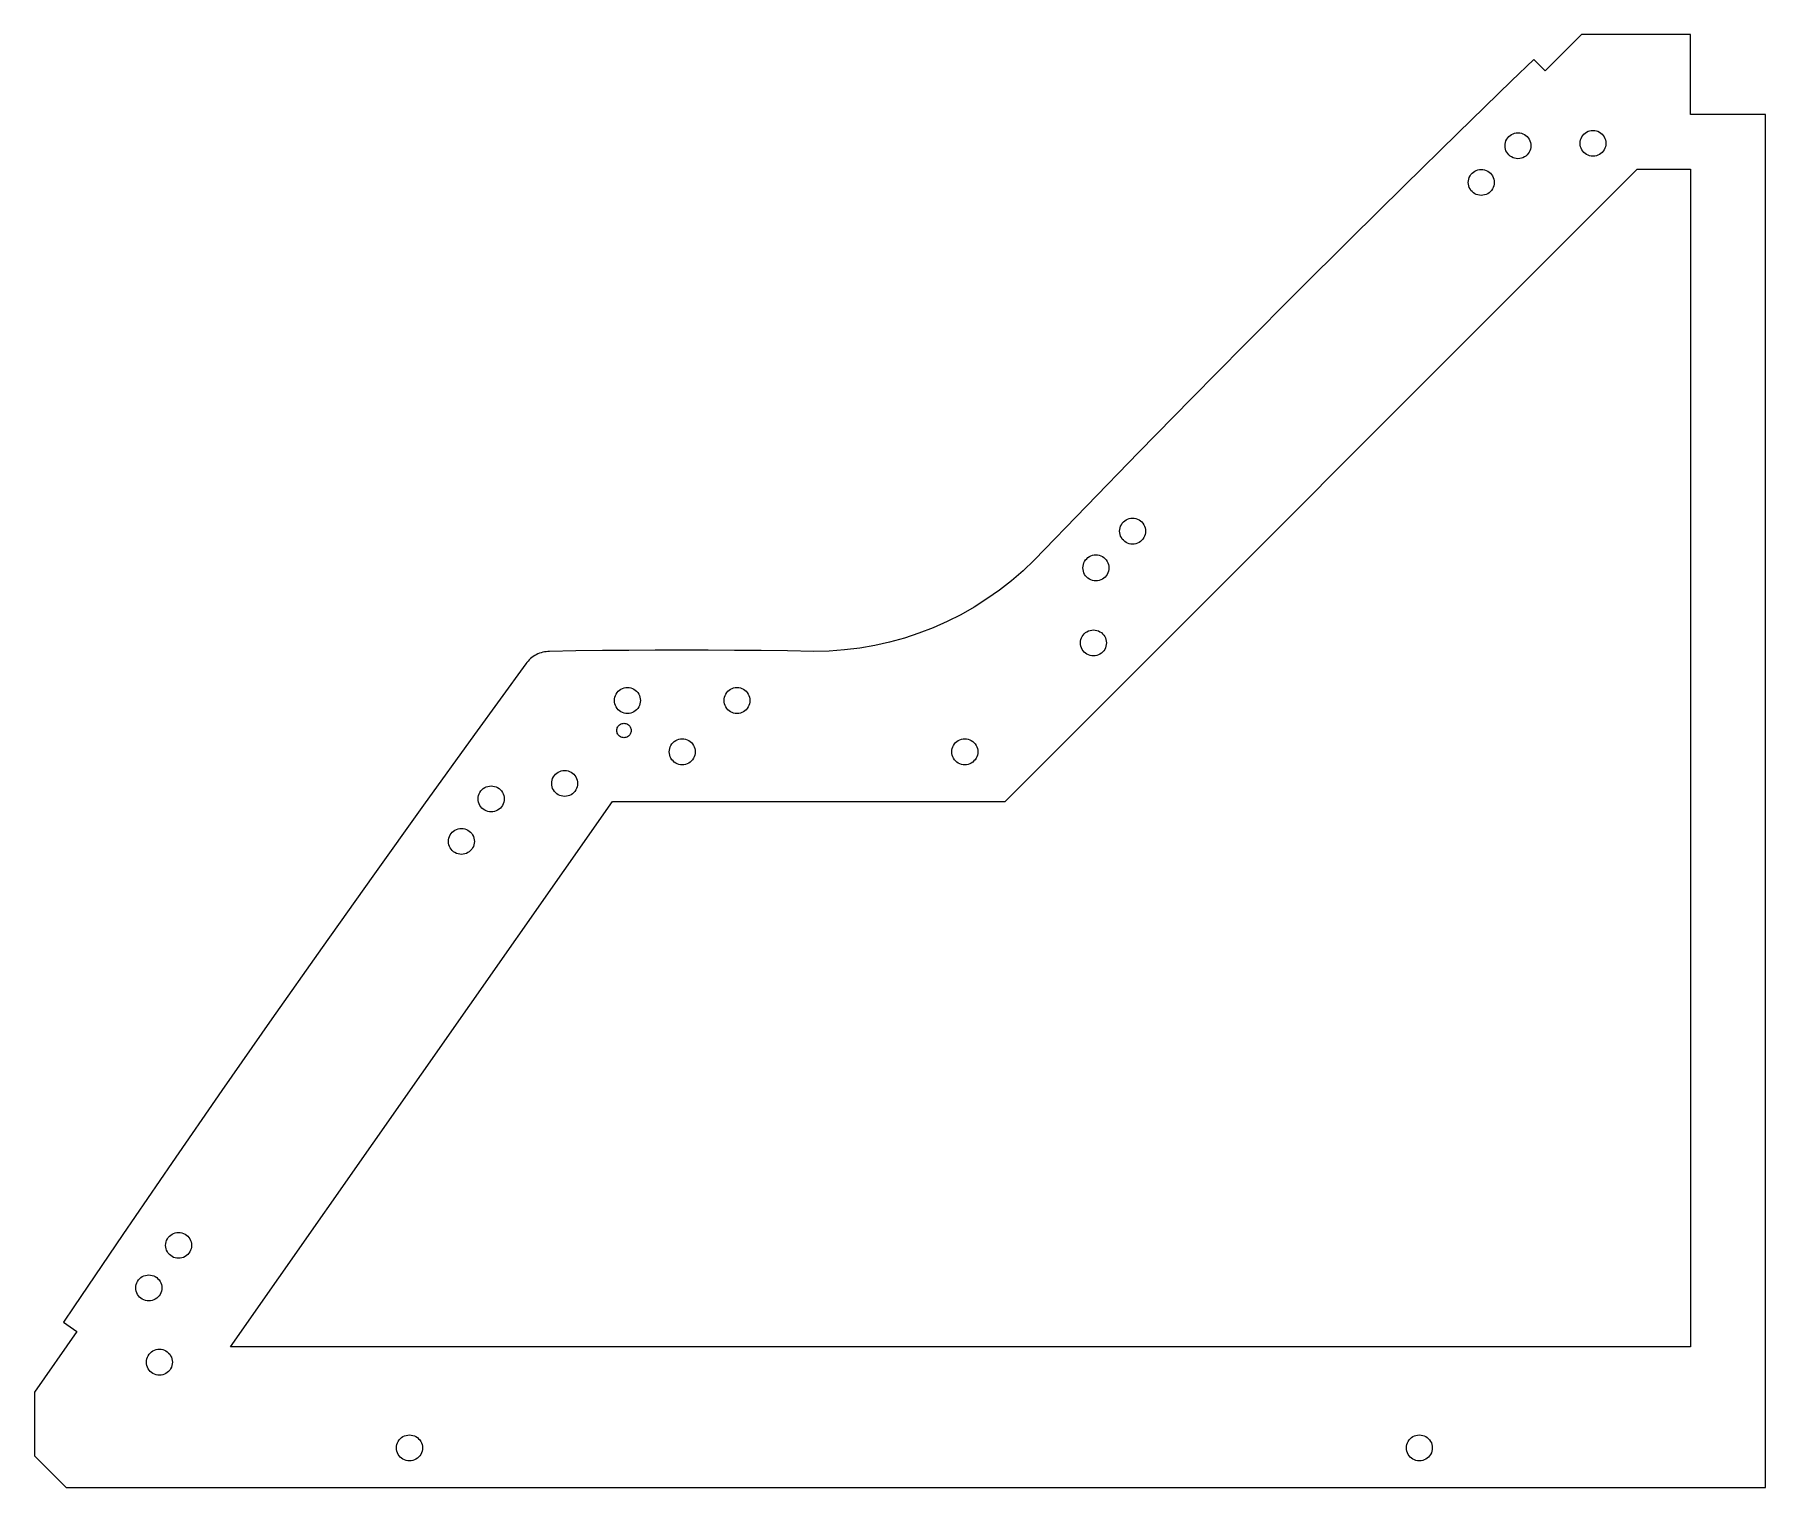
# Model space of a CAD drawing. Header units: metres. Extents: x 3 to 303, y 2 to 254.
import ezdxf

# ---------------------------------------------------------------- set-up
doc = ezdxf.new("R2010")
doc.units = ezdxf.units.M

msp = doc.modelspace()

# ---------------------------------------------------------------- linework, layer by layer
for p, q in [((270.854, 253.534), (264.559, 247.24)), ((289.756, 253.534), (270.854, 253.534)), ((289.756, 239.684), (289.756, 253.534)), ((262.587, 249.212), (258.762, 245.522)), ((264.559, 247.24), (262.587, 249.212)), ((258.762, 245.522), (249.415, 236.434)), ((302.756, 239.684), (289.756, 239.684)), ((302.756, 1.64999), (302.756, 239.684)), ((249.415, 236.434), (240.106, 227.308)), ((257.607, 234.264), (257.626, 234.558)), ((257.626, 233.97), (257.607, 234.264)), ((257.626, 234.558), (257.683, 234.847)), ((257.683, 234.847), (257.778, 235.125)), ((257.778, 235.125), (257.908, 235.389)), ((257.908, 235.389), (258.072, 235.634)), ((258.072, 235.634), (258.266, 235.855)), ((258.266, 235.855), (258.487, 236.049)), ((258.487, 236.049), (258.732, 236.213)), ((258.732, 236.213), (258.996, 236.343)), ((258.996, 236.343), (259.274, 236.438)), ((259.274, 236.438), (259.563, 236.495)), ((259.563, 236.495), (259.857, 236.514)), ((259.857, 236.514), (260.15, 236.495)), ((260.15, 236.495), (260.439, 236.438)), ((260.439, 236.438), (260.718, 236.343)), ((260.718, 236.343), (260.982, 236.213)), ((260.982, 236.213), (261.226, 236.049)), ((261.226, 236.049), (261.448, 235.855)), ((261.448, 235.855), (261.642, 235.634)), ((261.642, 235.634), (261.805, 235.389)), ((261.805, 235.389), (261.935, 235.125)), ((261.935, 235.125), (262.03, 234.847)), ((262.03, 234.847), (262.087, 234.558)), ((262.087, 234.558), (262.107, 234.264)), ((262.107, 234.264), (262.087, 233.97)), ((270.617, 234.688), (270.637, 234.982)), ((270.637, 234.395), (270.617, 234.688)), ((270.637, 234.982), (270.694, 235.271)), ((270.694, 234.106), (270.637, 234.395)), ((270.694, 235.271), (270.789, 235.549)), ((270.789, 233.827), (270.694, 234.106)), ((270.789, 235.549), (270.919, 235.813)), ((270.919, 235.813), (271.082, 236.058)), ((271.082, 236.058), (271.276, 236.279)), ((271.276, 236.279), (271.498, 236.473)), ((271.498, 236.473), (271.742, 236.637)), ((271.742, 236.637), (272.006, 236.767)), ((272.006, 236.767), (272.285, 236.862)), ((272.285, 236.862), (272.574, 236.919)), ((272.574, 236.919), (272.867, 236.938)), ((272.867, 236.938), (273.161, 236.919)), ((273.161, 236.919), (273.45, 236.862)), ((273.45, 236.862), (273.728, 236.767)), ((273.728, 236.767), (273.992, 236.637)), ((273.992, 236.637), (274.237, 236.473)), ((274.237, 236.473), (274.458, 236.279)), ((274.458, 236.279), (274.652, 236.058)), ((274.652, 236.058), (274.816, 235.813)), ((274.816, 235.813), (274.946, 235.549)), ((274.946, 235.549), (275.041, 235.271)), ((275.041, 234.106), (274.946, 233.827)), ((275.041, 235.271), (275.098, 234.982)), ((275.098, 234.395), (275.041, 234.106)), ((275.098, 234.982), (275.117, 234.688)), ((275.117, 234.688), (275.098, 234.395)), ((257.683, 233.682), (257.626, 233.97)), ((257.778, 233.403), (257.683, 233.682)), ((257.908, 233.139), (257.778, 233.403)), ((258.072, 232.894), (257.908, 233.139)), ((258.266, 232.673), (258.072, 232.894)), ((258.487, 232.479), (258.266, 232.673)), ((258.732, 232.316), (258.487, 232.479)), ((258.996, 232.185), (258.732, 232.316)), ((259.274, 232.091), (258.996, 232.185)), ((259.563, 232.033), (259.274, 232.091)), ((259.857, 232.014), (259.563, 232.033)), ((260.15, 232.033), (259.857, 232.014)), ((260.439, 232.091), (260.15, 232.033)), ((260.718, 232.185), (260.439, 232.091)), ((260.982, 232.316), (260.718, 232.185)), ((261.226, 232.479), (260.982, 232.316)), ((261.448, 232.673), (261.226, 232.479)), ((261.642, 232.894), (261.448, 232.673)), ((261.805, 233.139), (261.642, 232.894)), ((261.935, 233.403), (261.805, 233.139)), ((262.03, 233.682), (261.935, 233.403)), ((262.087, 233.97), (262.03, 233.682)), ((270.919, 233.563), (270.789, 233.827)), ((271.082, 233.319), (270.919, 233.563)), ((271.276, 233.097), (271.082, 233.319)), ((271.498, 232.903), (271.276, 233.097)), ((271.742, 232.74), (271.498, 232.903)), ((272.006, 232.61), (271.742, 232.74)), ((272.285, 232.515), (272.006, 232.61)), ((272.574, 232.458), (272.285, 232.515)), ((272.867, 232.438), (272.574, 232.458)), ((273.161, 232.458), (272.867, 232.438)), ((273.45, 232.515), (273.161, 232.458)), ((273.728, 232.61), (273.45, 232.515)), ((273.992, 232.74), (273.728, 232.61)), ((274.237, 232.903), (273.992, 232.74)), ((274.458, 233.097), (274.237, 232.903)), ((274.652, 233.319), (274.458, 233.097)), ((274.816, 233.563), (274.652, 233.319)), ((274.946, 233.827), (274.816, 233.563)), ((170.924, 120.583), (280.526, 230.184)), ((251.243, 227.9), (251.262, 228.194)), ((251.262, 228.194), (251.319, 228.483)), ((251.319, 228.483), (251.414, 228.761)), ((251.414, 228.761), (251.544, 229.025)), ((251.544, 229.025), (251.708, 229.27)), ((251.708, 229.27), (251.902, 229.491)), ((251.902, 229.491), (252.123, 229.685)), ((252.123, 229.685), (252.368, 229.849)), ((252.368, 229.849), (252.632, 229.979)), ((252.632, 229.979), (252.91, 230.074)), ((252.91, 230.074), (253.199, 230.131)), ((253.199, 230.131), (253.493, 230.15)), ((253.493, 230.15), (253.786, 230.131)), ((253.786, 230.131), (254.075, 230.074)), ((254.075, 230.074), (254.354, 229.979)), ((254.354, 229.979), (254.618, 229.849)), ((254.618, 229.849), (254.862, 229.685)), ((254.862, 229.685), (255.084, 229.491)), ((255.084, 229.491), (255.278, 229.27)), ((255.278, 229.27), (255.441, 229.025)), ((255.441, 229.025), (255.571, 228.761)), ((255.571, 228.761), (255.666, 228.483)), ((255.666, 228.483), (255.723, 228.194)), ((255.723, 228.194), (255.743, 227.9)), ((280.526, 230.184), (289.756, 230.184)), ((289.756, 230.184), (289.756, 26)), ((240.106, 227.308), (230.833, 218.146)), ((251.262, 227.607), (251.243, 227.9)), ((251.319, 227.318), (251.262, 227.607)), ((251.414, 227.039), (251.319, 227.318)), ((251.544, 226.775), (251.414, 227.039)), ((251.708, 226.53), (251.544, 226.775)), ((251.902, 226.309), (251.708, 226.53)), ((252.123, 226.115), (251.902, 226.309)), ((252.368, 225.952), (252.123, 226.115)), ((252.632, 225.821), (252.368, 225.952)), ((252.91, 225.727), (252.632, 225.821)), ((253.199, 225.669), (252.91, 225.727)), ((253.493, 225.65), (253.199, 225.669)), ((253.786, 225.669), (253.493, 225.65)), ((254.075, 225.727), (253.786, 225.669)), ((254.354, 225.821), (254.075, 225.727)), ((254.618, 225.952), (254.354, 225.821)), ((254.862, 226.115), (254.618, 225.952)), ((255.084, 226.309), (254.862, 226.115)), ((255.278, 226.53), (255.084, 226.309)), ((255.441, 226.775), (255.278, 226.53)), ((255.571, 227.039), (255.441, 226.775)), ((255.666, 227.318), (255.571, 227.039)), ((255.723, 227.607), (255.666, 227.318)), ((255.743, 227.9), (255.723, 227.607)), ((230.833, 218.146), (221.597, 208.947)), ((221.597, 208.947), (212.398, 199.711)), ((212.398, 199.711), (203.236, 190.439)), ((203.236, 190.439), (194.111, 181.129)), ((194.111, 181.129), (185.022, 171.783)), ((185.022, 171.783), (175.971, 162.399)), ((190.862, 168.025), (190.956, 168.304)), ((190.956, 168.304), (191.086, 168.568)), ((191.086, 168.568), (191.25, 168.812)), ((191.25, 168.812), (191.444, 169.034)), ((191.444, 169.034), (191.665, 169.228)), ((191.665, 169.228), (191.91, 169.391)), ((191.91, 169.391), (192.174, 169.521)), ((192.174, 169.521), (192.453, 169.616)), ((192.453, 169.616), (192.741, 169.673)), ((192.741, 169.673), (193.035, 169.693)), ((193.035, 169.693), (193.329, 169.673)), ((193.329, 169.673), (193.617, 169.616)), ((193.617, 169.616), (193.896, 169.521)), ((193.896, 169.521), (194.16, 169.391)), ((194.16, 169.391), (194.405, 169.228)), ((194.405, 169.228), (194.626, 169.034)), ((194.626, 169.034), (194.82, 168.812)), ((194.82, 168.812), (194.984, 168.568)), ((194.984, 168.568), (195.114, 168.304)), ((195.114, 168.304), (195.208, 168.025)), ((190.785, 167.443), (190.804, 167.736)), ((190.804, 167.149), (190.785, 167.443)), ((190.804, 167.736), (190.862, 168.025)), ((190.862, 166.86), (190.804, 167.149)), ((190.956, 166.582), (190.862, 166.86)), ((191.086, 166.318), (190.956, 166.582)), ((191.25, 166.073), (191.086, 166.318)), ((191.444, 165.852), (191.25, 166.073)), ((191.665, 165.658), (191.444, 165.852)), ((191.91, 165.494), (191.665, 165.658)), ((192.174, 165.364), (191.91, 165.494)), ((192.453, 165.269), (192.174, 165.364)), ((192.741, 165.212), (192.453, 165.269)), ((193.035, 165.193), (192.741, 165.212)), ((193.329, 165.212), (193.035, 165.193)), ((193.617, 165.269), (193.329, 165.212)), ((193.896, 165.364), (193.617, 165.269)), ((194.16, 165.494), (193.896, 165.364)), ((194.405, 165.658), (194.16, 165.494)), ((194.626, 165.852), (194.405, 165.658)), ((194.82, 166.073), (194.626, 165.852)), ((194.984, 166.318), (194.82, 166.073)), ((195.114, 166.582), (194.984, 166.318)), ((195.208, 166.86), (195.114, 166.582)), ((195.208, 168.025), (195.266, 167.736)), ((195.266, 167.149), (195.208, 166.86)), ((195.266, 167.736), (195.285, 167.443)), ((195.285, 167.443), (195.266, 167.149)), ((175.971, 162.399), (174.051, 160.572)), ((184.592, 161.94), (184.722, 162.204)), ((184.722, 162.204), (184.886, 162.448)), ((184.886, 162.448), (185.08, 162.67)), ((185.08, 162.67), (185.301, 162.864)), ((185.301, 162.864), (185.546, 163.027)), ((185.546, 163.027), (185.81, 163.157)), ((185.81, 163.157), (186.089, 163.252)), ((186.089, 163.252), (186.377, 163.309)), ((186.377, 163.309), (186.671, 163.329)), ((186.671, 163.329), (186.965, 163.309)), ((186.965, 163.309), (187.253, 163.252)), ((187.253, 163.252), (187.532, 163.157)), ((187.532, 163.157), (187.796, 163.027)), ((187.796, 163.027), (188.041, 162.864)), ((188.041, 162.864), (188.262, 162.67)), ((188.262, 162.67), (188.456, 162.448)), ((188.456, 162.448), (188.62, 162.204)), ((188.62, 162.204), (188.75, 161.94)), ((174.051, 160.572), (172.044, 158.84)), ((184.421, 161.079), (184.44, 161.372)), ((184.44, 160.785), (184.421, 161.079)), ((184.44, 161.372), (184.498, 161.661)), ((184.498, 160.496), (184.44, 160.785)), ((184.498, 161.661), (184.592, 161.94)), ((184.592, 160.218), (184.498, 160.496)), ((184.722, 159.954), (184.592, 160.218)), ((184.886, 159.709), (184.722, 159.954)), ((185.08, 159.488), (184.886, 159.709)), ((185.301, 159.294), (185.08, 159.488)), ((185.546, 159.13), (185.301, 159.294)), ((185.81, 159), (185.546, 159.13)), ((187.796, 159.13), (187.532, 159)), ((188.041, 159.294), (187.796, 159.13)), ((188.262, 159.488), (188.041, 159.294)), ((188.456, 159.709), (188.262, 159.488)), ((188.62, 159.954), (188.456, 159.709)), ((188.75, 160.218), (188.62, 159.954)), ((188.75, 161.94), (188.844, 161.661)), ((188.844, 160.496), (188.75, 160.218)), ((188.844, 161.661), (188.902, 161.372)), ((188.902, 160.785), (188.844, 160.496)), ((188.902, 161.372), (188.921, 161.079)), ((188.921, 161.079), (188.902, 160.785)), ((169.955, 157.21), (167.788, 155.684)), ((172.044, 158.84), (169.955, 157.21)), ((186.089, 158.905), (185.81, 159)), ((186.377, 158.848), (186.089, 158.905)), ((186.671, 158.829), (186.377, 158.848)), ((186.965, 158.848), (186.671, 158.829)), ((187.253, 158.905), (186.965, 158.848)), ((187.532, 159), (187.253, 158.905)), ((165.549, 154.266), (163.242, 152.959)), ((167.788, 155.684), (165.549, 154.266)), ((158.452, 150.693), (155.979, 149.74)), ((160.875, 151.768), (158.452, 150.693)), ((163.242, 152.959), (160.875, 151.768)), ((185.122, 150.016), (185.386, 150.147)), ((185.386, 150.147), (185.664, 150.241)), ((185.664, 150.241), (185.953, 150.299)), ((185.953, 150.299), (186.247, 150.318)), ((186.247, 150.318), (186.54, 150.299)), ((186.54, 150.299), (186.829, 150.241)), ((186.829, 150.241), (187.108, 150.147)), ((187.108, 150.147), (187.372, 150.016)), ((145.71, 147.167), (143.08, 146.843)), ((148.322, 147.621), (145.71, 147.167)), ((150.908, 148.201), (148.322, 147.621)), ((153.462, 148.908), (150.908, 148.201)), ((155.979, 149.74), (153.462, 148.908)), ((183.997, 148.068), (184.016, 148.362)), ((184.016, 147.774), (183.997, 148.068)), ((184.016, 148.362), (184.073, 148.65)), ((184.073, 147.486), (184.016, 147.774)), ((184.073, 148.65), (184.168, 148.929)), ((184.168, 147.207), (184.073, 147.486)), ((184.168, 148.929), (184.298, 149.193)), ((184.298, 146.943), (184.168, 147.207)), ((184.298, 149.193), (184.462, 149.438)), ((184.462, 149.438), (184.656, 149.659)), ((184.656, 149.659), (184.877, 149.853)), ((184.877, 149.853), (185.122, 150.016)), ((187.372, 150.016), (187.616, 149.853)), ((187.616, 149.853), (187.838, 149.659)), ((187.838, 149.659), (188.032, 149.438)), ((188.032, 149.438), (188.195, 149.193)), ((188.195, 149.193), (188.325, 148.929)), ((188.325, 147.207), (188.195, 146.943)), ((188.325, 148.929), (188.42, 148.65)), ((188.42, 147.486), (188.325, 147.207)), ((188.42, 148.65), (188.478, 148.362)), ((188.478, 147.774), (188.42, 147.486)), ((188.478, 148.362), (188.497, 148.068)), ((188.497, 148.068), (188.478, 147.774)), ((87.8416, 144.451), (78.9337, 132.204)), ((88.0209, 144.691), (87.8416, 144.451)), ((88.2143, 144.92), (88.0209, 144.691)), ((88.4212, 145.138), (88.2143, 144.92)), ((88.6406, 145.342), (88.4212, 145.138)), ((88.872, 145.533), (88.6406, 145.342)), ((89.1143, 145.71), (88.872, 145.533)), ((89.3668, 145.872), (89.1143, 145.71)), ((89.6286, 146.018), (89.3668, 145.872)), ((89.8987, 146.148), (89.6286, 146.018)), ((90.1761, 146.262), (89.8987, 146.148)), ((90.4599, 146.36), (90.1761, 146.262)), ((90.7489, 146.44), (90.4599, 146.36)), ((91.0423, 146.502), (90.7489, 146.44)), ((91.3388, 146.547), (91.0423, 146.502)), ((91.6376, 146.574), (91.3388, 146.547)), ((91.9374, 146.583), (91.6376, 146.574)), ((96.5223, 146.665), (91.9374, 146.583)), ((101.107, 146.73), (96.5223, 146.665)), ((105.692, 146.775), (101.107, 146.73)), ((110.277, 146.803), (105.692, 146.775)), ((114.862, 146.812), (110.277, 146.803)), ((119.447, 146.803), (114.862, 146.812)), ((124.032, 146.775), (119.447, 146.803)), ((128.617, 146.73), (124.032, 146.775)), ((133.202, 146.665), (128.617, 146.73)), ((137.787, 146.583), (133.202, 146.665)), ((140.437, 146.648), (137.787, 146.583)), ((143.08, 146.843), (140.437, 146.648)), ((184.462, 146.698), (184.298, 146.943)), ((184.656, 146.477), (184.462, 146.698)), ((184.877, 146.283), (184.656, 146.477)), ((185.122, 146.119), (184.877, 146.283)), ((185.386, 145.989), (185.122, 146.119)), ((185.664, 145.895), (185.386, 145.989)), ((185.953, 145.837), (185.664, 145.895)), ((186.247, 145.818), (185.953, 145.837)), ((186.54, 145.837), (186.247, 145.818)), ((186.829, 145.895), (186.54, 145.837)), ((187.108, 145.989), (186.829, 145.895)), ((187.372, 146.119), (187.108, 145.989)), ((187.616, 146.283), (187.372, 146.119)), ((187.838, 146.477), (187.616, 146.283)), ((188.032, 146.698), (187.838, 146.477)), ((188.195, 146.943), (188.032, 146.698)), ((103.191, 138.083), (103.21, 138.377)), ((103.21, 137.789), (103.191, 138.083)), ((103.21, 138.377), (103.268, 138.665)), ((103.268, 138.665), (103.362, 138.944)), ((103.362, 138.944), (103.492, 139.208)), ((103.492, 139.208), (103.656, 139.453)), ((103.656, 139.453), (103.85, 139.674)), ((103.85, 139.674), (104.071, 139.868)), ((104.071, 139.868), (104.316, 140.031)), ((104.316, 140.031), (104.58, 140.162)), ((104.58, 140.162), (104.859, 140.256)), ((104.859, 140.256), (105.147, 140.314)), ((105.147, 140.314), (105.441, 140.333)), ((105.441, 140.333), (105.735, 140.314)), ((105.735, 140.314), (106.023, 140.256)), ((106.023, 140.256), (106.302, 140.162)), ((106.302, 140.162), (106.566, 140.031)), ((106.566, 140.031), (106.811, 139.868)), ((106.811, 139.868), (107.032, 139.674)), ((107.032, 139.674), (107.226, 139.453)), ((107.226, 139.453), (107.39, 139.208)), ((107.39, 139.208), (107.52, 138.944)), ((107.52, 138.944), (107.614, 138.665)), ((107.614, 138.665), (107.672, 138.377)), ((107.672, 138.377), (107.691, 138.083)), ((107.691, 138.083), (107.672, 137.789)), ((122.191, 138.083), (122.21, 138.377)), ((122.21, 137.789), (122.191, 138.083)), ((122.21, 138.377), (122.268, 138.665)), ((122.268, 138.665), (122.362, 138.944)), ((122.362, 138.944), (122.492, 139.208)), ((122.492, 139.208), (122.656, 139.453)), ((122.656, 139.453), (122.85, 139.674)), ((122.85, 139.674), (123.071, 139.868)), ((123.071, 139.868), (123.316, 140.031)), ((123.316, 140.031), (123.58, 140.162)), ((123.58, 140.162), (123.859, 140.256)), ((123.859, 140.256), (124.147, 140.314)), ((124.147, 140.314), (124.441, 140.333)), ((124.441, 140.333), (124.735, 140.314)), ((124.735, 140.314), (125.023, 140.256)), ((125.023, 140.256), (125.302, 140.162)), ((125.302, 140.162), (125.566, 140.031)), ((125.566, 140.031), (125.811, 139.868)), ((125.811, 139.868), (126.032, 139.674)), ((126.032, 139.674), (126.226, 139.453)), ((126.226, 139.453), (126.39, 139.208)), ((126.39, 139.208), (126.52, 138.944)), ((126.52, 138.944), (126.614, 138.665)), ((126.614, 138.665), (126.672, 138.377)), ((126.672, 138.377), (126.691, 138.083)), ((126.691, 138.083), (126.672, 137.789)), ((103.268, 137.501), (103.21, 137.789)), ((103.362, 137.222), (103.268, 137.501)), ((103.492, 136.958), (103.362, 137.222)), ((103.656, 136.713), (103.492, 136.958)), ((103.85, 136.492), (103.656, 136.713)), ((104.071, 136.298), (103.85, 136.492)), ((104.316, 136.134), (104.071, 136.298)), ((104.58, 136.004), (104.316, 136.134)), ((104.859, 135.91), (104.58, 136.004)), ((105.147, 135.852), (104.859, 135.91)), ((105.441, 135.833), (105.147, 135.852)), ((105.735, 135.852), (105.441, 135.833)), ((106.023, 135.91), (105.735, 135.852)), ((106.302, 136.004), (106.023, 135.91)), ((106.566, 136.134), (106.302, 136.004)), ((106.811, 136.298), (106.566, 136.134)), ((107.032, 136.492), (106.811, 136.298)), ((107.226, 136.713), (107.032, 136.492)), ((107.39, 136.958), (107.226, 136.713)), ((107.52, 137.222), (107.39, 136.958)), ((107.614, 137.501), (107.52, 137.222)), ((107.672, 137.789), (107.614, 137.501)), ((122.268, 137.501), (122.21, 137.789)), ((122.362, 137.222), (122.268, 137.501)), ((122.492, 136.958), (122.362, 137.222)), ((122.656, 136.713), (122.492, 136.958)), ((122.85, 136.492), (122.656, 136.713)), ((123.071, 136.298), (122.85, 136.492)), ((123.316, 136.134), (123.071, 136.298)), ((123.58, 136.004), (123.316, 136.134)), ((123.859, 135.91), (123.58, 136.004)), ((124.147, 135.852), (123.859, 135.91)), ((124.441, 135.833), (124.147, 135.852)), ((124.735, 135.852), (124.441, 135.833)), ((125.023, 135.91), (124.735, 135.852)), ((125.302, 136.004), (125.023, 135.91)), ((125.566, 136.134), (125.302, 136.004)), ((125.811, 136.298), (125.566, 136.134)), ((126.032, 136.492), (125.811, 136.298)), ((126.226, 136.713), (126.032, 136.492)), ((126.39, 136.958), (126.226, 136.713)), ((126.52, 137.222), (126.39, 136.958)), ((126.614, 137.501), (126.52, 137.222)), ((126.672, 137.789), (126.614, 137.501)), ((78.9337, 132.204), (70.0753, 119.923)), ((103.591, 132.883), (103.602, 133.046)), ((103.602, 132.72), (103.591, 132.883)), ((103.602, 133.046), (103.634, 133.206)), ((103.634, 132.559), (103.602, 132.72)), ((103.634, 133.206), (103.686, 133.361)), ((103.686, 132.405), (103.634, 132.559)), ((103.686, 133.361), (103.758, 133.508)), ((103.758, 132.258), (103.686, 132.405)), ((103.758, 133.508), (103.849, 133.644)), ((103.849, 132.122), (103.758, 132.258)), ((103.849, 133.644), (103.957, 133.767)), ((103.957, 131.999), (103.849, 132.122)), ((103.957, 133.767), (104.08, 133.875)), ((104.08, 133.875), (104.216, 133.965)), ((104.216, 133.965), (104.363, 134.038)), ((104.363, 134.038), (104.517, 134.09)), ((104.517, 134.09), (104.678, 134.122)), ((104.678, 134.122), (104.841, 134.133)), ((104.841, 134.133), (105.004, 134.122)), ((105.004, 134.122), (105.165, 134.09)), ((105.165, 134.09), (105.319, 134.038)), ((105.319, 134.038), (105.466, 133.965)), ((105.466, 133.965), (105.602, 133.875)), ((105.602, 133.875), (105.725, 133.767)), ((105.725, 133.767), (105.833, 133.644)), ((105.833, 132.122), (105.725, 131.999)), ((105.833, 133.644), (105.924, 133.508)), ((105.924, 132.258), (105.833, 132.122)), ((105.924, 133.508), (105.996, 133.361)), ((105.996, 132.405), (105.924, 132.258)), ((105.996, 133.361), (106.048, 133.206)), ((106.048, 132.559), (105.996, 132.405)), ((106.048, 133.206), (106.08, 133.046)), ((106.08, 132.72), (106.048, 132.559)), ((106.08, 133.046), (106.091, 132.883)), ((106.091, 132.883), (106.08, 132.72)), ((104.08, 131.891), (103.957, 131.999)), ((104.216, 131.8), (104.08, 131.891)), ((104.363, 131.728), (104.216, 131.8)), ((104.517, 131.676), (104.363, 131.728)), ((104.678, 131.644), (104.517, 131.676)), ((104.841, 131.633), (104.678, 131.644)), ((105.004, 131.644), (104.841, 131.633)), ((105.165, 131.676), (105.004, 131.644)), ((105.319, 131.728), (105.165, 131.676)), ((105.466, 131.8), (105.319, 131.728)), ((105.602, 131.891), (105.466, 131.8)), ((105.725, 131.999), (105.602, 131.891)), ((112.691, 129.183), (112.71, 129.477)), ((112.71, 128.889), (112.691, 129.183)), ((112.71, 129.477), (112.768, 129.765)), ((112.768, 129.765), (112.862, 130.044)), ((112.862, 130.044), (112.992, 130.308)), ((112.992, 130.308), (113.156, 130.553)), ((113.156, 130.553), (113.35, 130.774)), ((113.35, 130.774), (113.571, 130.968)), ((113.571, 130.968), (113.816, 131.131)), ((113.816, 131.131), (114.08, 131.262)), ((114.08, 131.262), (114.359, 131.356)), ((114.359, 131.356), (114.647, 131.414)), ((114.647, 131.414), (114.941, 131.433)), ((114.941, 131.433), (115.235, 131.414)), ((115.235, 131.414), (115.523, 131.356)), ((115.523, 131.356), (115.802, 131.262)), ((115.802, 131.262), (116.066, 131.131)), ((116.066, 131.131), (116.311, 130.968)), ((116.311, 130.968), (116.532, 130.774)), ((116.532, 130.774), (116.726, 130.553)), ((116.726, 130.553), (116.89, 130.308)), ((116.89, 130.308), (117.02, 130.044)), ((117.02, 130.044), (117.114, 129.765)), ((117.114, 129.765), (117.172, 129.477)), ((117.172, 129.477), (117.191, 129.183)), ((117.191, 129.183), (117.172, 128.889)), ((161.691, 129.183), (161.71, 129.477)), ((161.71, 128.889), (161.691, 129.183)), ((161.71, 129.477), (161.768, 129.765)), ((161.768, 129.765), (161.862, 130.044)), ((161.862, 130.044), (161.992, 130.308)), ((161.992, 130.308), (162.156, 130.553)), ((162.156, 130.553), (162.35, 130.774)), ((162.35, 130.774), (162.571, 130.968)), ((162.571, 130.968), (162.816, 131.131)), ((162.816, 131.131), (163.08, 131.262)), ((163.08, 131.262), (163.359, 131.356)), ((163.359, 131.356), (163.647, 131.414)), ((163.647, 131.414), (163.941, 131.433)), ((163.941, 131.433), (164.235, 131.414)), ((164.235, 131.414), (164.523, 131.356)), ((164.523, 131.356), (164.802, 131.262)), ((164.802, 131.262), (165.066, 131.131)), ((165.066, 131.131), (165.311, 130.968)), ((165.311, 130.968), (165.532, 130.774)), ((165.532, 130.774), (165.726, 130.553)), ((165.726, 130.553), (165.89, 130.308)), ((165.89, 130.308), (166.02, 130.044)), ((166.02, 130.044), (166.114, 129.765)), ((166.114, 129.765), (166.172, 129.477)), ((166.172, 129.477), (166.191, 129.183)), ((166.191, 129.183), (166.172, 128.889)), ((112.768, 128.601), (112.71, 128.889)), ((112.862, 128.322), (112.768, 128.601)), ((112.992, 128.058), (112.862, 128.322)), ((113.156, 127.813), (112.992, 128.058)), ((113.35, 127.592), (113.156, 127.813)), ((113.571, 127.398), (113.35, 127.592)), ((113.816, 127.234), (113.571, 127.398)), ((114.08, 127.104), (113.816, 127.234)), ((114.359, 127.01), (114.08, 127.104)), ((114.647, 126.952), (114.359, 127.01)), ((114.941, 126.933), (114.647, 126.952)), ((115.235, 126.952), (114.941, 126.933)), ((115.523, 127.01), (115.235, 126.952)), ((115.802, 127.104), (115.523, 127.01)), ((116.066, 127.234), (115.802, 127.104)), ((116.311, 127.398), (116.066, 127.234)), ((116.532, 127.592), (116.311, 127.398)), ((116.726, 127.813), (116.532, 127.592)), ((116.89, 128.058), (116.726, 127.813)), ((117.02, 128.322), (116.89, 128.058)), ((117.114, 128.601), (117.02, 128.322)), ((117.172, 128.889), (117.114, 128.601)), ((161.768, 128.601), (161.71, 128.889)), ((161.862, 128.322), (161.768, 128.601)), ((161.992, 128.058), (161.862, 128.322)), ((162.156, 127.813), (161.992, 128.058)), ((162.35, 127.592), (162.156, 127.813)), ((162.571, 127.398), (162.35, 127.592)), ((162.816, 127.234), (162.571, 127.398)), ((163.08, 127.104), (162.816, 127.234)), ((163.359, 127.01), (163.08, 127.104)), ((163.647, 126.952), (163.359, 127.01)), ((163.941, 126.933), (163.647, 126.952)), ((164.235, 126.952), (163.941, 126.933)), ((164.523, 127.01), (164.235, 126.952)), ((164.802, 127.104), (164.523, 127.01)), ((165.066, 127.234), (164.802, 127.104)), ((165.311, 127.398), (165.066, 127.234)), ((165.532, 127.592), (165.311, 127.398)), ((165.726, 127.813), (165.532, 127.592)), ((165.89, 128.058), (165.726, 127.813)), ((166.02, 128.322), (165.89, 128.058)), ((166.114, 128.601), (166.02, 128.322)), ((166.172, 128.889), (166.114, 128.601)), ((80.6895, 122.972), (80.9535, 123.103)), ((80.9535, 123.103), (81.2322, 123.197)), ((81.2322, 123.197), (81.5208, 123.255)), ((81.5208, 123.255), (81.8145, 123.274)), ((81.8145, 123.274), (82.1082, 123.255)), ((82.1082, 123.255), (82.3969, 123.197)), ((82.3969, 123.197), (82.6756, 123.103)), ((82.6756, 123.103), (82.9395, 122.972)), ((92.3039, 123.701), (92.3232, 123.995)), ((92.3232, 123.407), (92.3039, 123.701)), ((92.3232, 123.995), (92.3806, 124.283)), ((92.3806, 123.119), (92.3232, 123.407)), ((92.3806, 124.283), (92.4752, 124.562)), ((92.4752, 122.84), (92.3806, 123.119)), ((92.4752, 124.562), (92.6054, 124.826)), ((92.6054, 124.826), (92.7689, 125.071)), ((92.7689, 125.071), (92.963, 125.292)), ((92.963, 125.292), (93.1842, 125.486)), ((93.1842, 125.486), (93.4289, 125.65)), ((93.4289, 125.65), (93.6929, 125.78)), ((93.6929, 125.78), (93.9716, 125.874)), ((93.9716, 125.874), (94.2603, 125.932)), ((94.2603, 125.932), (94.5539, 125.951)), ((94.5539, 125.951), (94.8476, 125.932)), ((94.8476, 125.932), (95.1363, 125.874)), ((95.1363, 125.874), (95.415, 125.78)), ((95.415, 125.78), (95.6789, 125.65)), ((95.6789, 125.65), (95.9236, 125.486)), ((95.9236, 125.486), (96.1449, 125.292)), ((96.1449, 125.292), (96.339, 125.071)), ((96.339, 125.071), (96.5025, 124.826)), ((96.5025, 124.826), (96.6327, 124.562)), ((96.6327, 124.562), (96.7273, 124.283)), ((96.7273, 123.119), (96.6327, 122.84)), ((96.7273, 124.283), (96.7847, 123.995)), ((96.7847, 123.407), (96.7273, 123.119)), ((96.7847, 123.995), (96.8039, 123.701)), ((96.8039, 123.701), (96.7847, 123.407)), ((36.6416, 26), (102.869, 120.583)), ((79.5645, 121.024), (79.5838, 121.318)), ((79.5838, 120.73), (79.5645, 121.024)), ((79.5838, 121.318), (79.6412, 121.606)), ((79.6412, 120.442), (79.5838, 120.73)), ((79.6412, 121.606), (79.7358, 121.885)), ((79.7358, 120.163), (79.6412, 120.442)), ((79.7358, 121.885), (79.866, 122.149)), ((79.866, 119.899), (79.7358, 120.163)), ((79.866, 122.149), (80.0295, 122.394)), ((80.0295, 122.394), (80.2235, 122.615)), ((80.2235, 122.615), (80.4448, 122.809)), ((80.4448, 122.809), (80.6895, 122.972)), ((82.9395, 122.972), (83.1842, 122.809)), ((83.1842, 122.809), (83.4055, 122.615)), ((83.4055, 122.615), (83.5995, 122.394)), ((83.5995, 122.394), (83.7631, 122.149)), ((83.7631, 122.149), (83.8932, 121.885)), ((83.8932, 120.163), (83.7631, 119.899)), ((83.8932, 121.885), (83.9878, 121.606)), ((83.9878, 120.442), (83.8932, 120.163)), ((83.9878, 121.606), (84.0453, 121.318)), ((84.0453, 120.73), (83.9878, 120.442)), ((84.0453, 121.318), (84.0645, 121.024)), ((84.0645, 121.024), (84.0453, 120.73)), ((92.6054, 122.576), (92.4752, 122.84)), ((92.7689, 122.331), (92.6054, 122.576)), ((92.963, 122.11), (92.7689, 122.331)), ((93.1842, 121.916), (92.963, 122.11)), ((93.4289, 121.752), (93.1842, 121.916)), ((93.6929, 121.622), (93.4289, 121.752)), ((93.9716, 121.528), (93.6929, 121.622)), ((94.2603, 121.47), (93.9716, 121.528)), ((94.5539, 121.451), (94.2603, 121.47)), ((94.8476, 121.47), (94.5539, 121.451)), ((95.1363, 121.528), (94.8476, 121.47)), ((95.415, 121.622), (95.1363, 121.528)), ((95.6789, 121.752), (95.415, 121.622)), ((95.9236, 121.916), (95.6789, 121.752)), ((96.1449, 122.11), (95.9236, 121.916)), ((96.339, 122.331), (96.1449, 122.11)), ((96.5025, 122.576), (96.339, 122.331)), ((96.6327, 122.84), (96.5025, 122.576)), ((102.869, 120.583), (170.924, 120.583)), ((70.0753, 119.923), (61.2666, 107.606)), ((80.0295, 119.654), (79.866, 119.899)), ((80.2235, 119.433), (80.0295, 119.654)), ((80.4448, 119.239), (80.2235, 119.433)), ((80.6895, 119.075), (80.4448, 119.239)), ((80.9535, 118.945), (80.6895, 119.075)), ((81.2322, 118.851), (80.9535, 118.945)), ((81.5208, 118.793), (81.2322, 118.851)), ((81.8145, 118.774), (81.5208, 118.793)), ((82.1082, 118.793), (81.8145, 118.774)), ((82.3969, 118.851), (82.1082, 118.793)), ((82.6756, 118.945), (82.3969, 118.851)), ((82.9395, 119.075), (82.6756, 118.945)), ((83.1842, 119.239), (82.9395, 119.075)), ((83.4055, 119.433), (83.1842, 119.239)), ((83.5995, 119.654), (83.4055, 119.433)), ((83.7631, 119.899), (83.5995, 119.654)), ((74.4216, 113.945), (74.479, 114.234)), ((74.479, 114.234), (74.5736, 114.513)), ((74.5736, 114.513), (74.7038, 114.777)), ((74.7038, 114.777), (74.8673, 115.021)), ((74.8673, 115.021), (75.0613, 115.243)), ((75.0613, 115.243), (75.2826, 115.437)), ((75.2826, 115.437), (75.5273, 115.6)), ((75.5273, 115.6), (75.7913, 115.73)), ((75.7913, 115.73), (76.07, 115.825)), ((76.07, 115.825), (76.3586, 115.882)), ((76.3586, 115.882), (76.6523, 115.902)), ((76.6523, 115.902), (76.946, 115.882)), ((76.946, 115.882), (77.2347, 115.825)), ((77.2347, 115.825), (77.5134, 115.73)), ((77.5134, 115.73), (77.7773, 115.6)), ((77.7773, 115.6), (78.022, 115.437)), ((78.022, 115.437), (78.2433, 115.243)), ((78.2433, 115.243), (78.4374, 115.021)), ((78.4374, 115.021), (78.6009, 114.777)), ((78.6009, 114.777), (78.731, 114.513)), ((78.731, 114.513), (78.8257, 114.234)), ((78.8257, 114.234), (78.8831, 113.945)), ((74.4023, 113.652), (74.4216, 113.945)), ((74.4216, 113.358), (74.4023, 113.652)), ((74.479, 113.069), (74.4216, 113.358)), ((74.5736, 112.791), (74.479, 113.069)), ((74.7038, 112.527), (74.5736, 112.791)), ((74.8673, 112.282), (74.7038, 112.527)), ((75.0613, 112.061), (74.8673, 112.282)), ((75.2826, 111.867), (75.0613, 112.061)), ((75.5273, 111.703), (75.2826, 111.867)), ((75.7913, 111.573), (75.5273, 111.703)), ((76.07, 111.478), (75.7913, 111.573)), ((76.3586, 111.421), (76.07, 111.478)), ((76.6523, 111.402), (76.3586, 111.421)), ((76.946, 111.421), (76.6523, 111.402)), ((77.2347, 111.478), (76.946, 111.421)), ((77.5134, 111.573), (77.2347, 111.478)), ((77.7773, 111.703), (77.5134, 111.573)), ((78.022, 111.867), (77.7773, 111.703)), ((78.2433, 112.061), (78.022, 111.867)), ((78.4374, 112.282), (78.2433, 112.061)), ((78.6009, 112.527), (78.4374, 112.282)), ((78.731, 112.791), (78.6009, 112.527)), ((78.8257, 113.069), (78.731, 112.791)), ((78.8831, 113.358), (78.8257, 113.069)), ((78.8831, 113.945), (78.9023, 113.652)), ((78.9023, 113.652), (78.8831, 113.358)), ((61.2666, 107.606), (52.5075, 95.2556)), ((52.5075, 95.2556), (43.798, 82.8699)), ((43.798, 82.8699), (35.1381, 70.4495)), ((35.1381, 70.4495), (26.5278, 57.9944)), ((26.5278, 57.9944), (17.9671, 45.5045)), ((17.9671, 45.5045), (9.4561, 32.9799)), ((25.8265, 44.9838), (26.0206, 45.2051)), ((26.0206, 45.2051), (26.2418, 45.3991)), ((26.2418, 45.3991), (26.4865, 45.5626)), ((26.4865, 45.5626), (26.7505, 45.6928)), ((26.7505, 45.6928), (27.0292, 45.7874)), ((27.0292, 45.7874), (27.3179, 45.8448)), ((27.3179, 45.8448), (27.6115, 45.8641)), ((27.6115, 45.8641), (27.9052, 45.8448)), ((27.9052, 45.8448), (28.1939, 45.7874)), ((28.1939, 45.7874), (28.4726, 45.6928)), ((28.4726, 45.6928), (28.7365, 45.5626)), ((28.7365, 45.5626), (28.9812, 45.3991)), ((28.9812, 45.3991), (29.2025, 45.2051)), ((29.2025, 45.2051), (29.3966, 44.9838)), ((25.3615, 43.6141), (25.3808, 43.9077)), ((25.3808, 43.3204), (25.3615, 43.6141)), ((25.3808, 43.9077), (25.4382, 44.1964)), ((25.4382, 43.0317), (25.3808, 43.3204)), ((25.4382, 44.1964), (25.5328, 44.4751)), ((25.5328, 42.753), (25.4382, 43.0317)), ((25.5328, 44.4751), (25.663, 44.7391)), ((25.663, 42.4891), (25.5328, 42.753)), ((25.663, 44.7391), (25.8265, 44.9838)), ((25.8265, 42.2444), (25.663, 42.4891)), ((26.0206, 42.0231), (25.8265, 42.2444)), ((26.2418, 41.829), (26.0206, 42.0231)), ((29.2025, 42.0231), (28.9812, 41.829)), ((29.3966, 42.2444), (29.2025, 42.0231)), ((29.3966, 44.9838), (29.5601, 44.7391)), ((29.5601, 42.4891), (29.3966, 42.2444)), ((29.5601, 44.7391), (29.6903, 44.4751)), ((29.6903, 42.753), (29.5601, 42.4891)), ((29.6903, 44.4751), (29.7849, 44.1964)), ((29.7849, 43.0317), (29.6903, 42.753)), ((29.7849, 44.1964), (29.8423, 43.9077)), ((29.8423, 43.3204), (29.7849, 43.0317)), ((29.8423, 43.9077), (29.8615, 43.6141)), ((29.8615, 43.6141), (29.8423, 43.3204)), ((26.4865, 41.6655), (26.2418, 41.829)), ((26.7505, 41.5353), (26.4865, 41.6655)), ((27.0292, 41.4407), (26.7505, 41.5353)), ((27.3179, 41.3833), (27.0292, 41.4407)), ((27.6115, 41.3641), (27.3179, 41.3833)), ((27.9052, 41.3833), (27.6115, 41.3641)), ((28.1939, 41.4407), (27.9052, 41.3833)), ((28.4726, 41.5353), (28.1939, 41.4407)), ((28.7365, 41.6655), (28.4726, 41.5353)), ((28.9812, 41.829), (28.7365, 41.6655)), ((20.1994, 36.2417), (20.2186, 36.5354)), ((20.2186, 35.948), (20.1994, 36.2417)), ((20.2186, 36.5354), (20.276, 36.824)), ((20.276, 36.824), (20.3706, 37.1027)), ((20.3706, 37.1027), (20.5008, 37.3667)), ((20.5008, 37.3667), (20.6643, 37.6114)), ((20.6643, 37.6114), (20.8584, 37.8327)), ((20.8584, 37.8327), (21.0796, 38.0267)), ((21.0796, 38.0267), (21.3244, 38.1903)), ((21.3244, 38.1903), (21.5883, 38.3204)), ((21.5883, 38.3204), (21.867, 38.415)), ((21.867, 38.415), (22.1557, 38.4724)), ((22.1557, 38.4724), (22.4494, 38.4917)), ((22.4494, 38.4917), (22.743, 38.4724)), ((22.743, 38.4724), (23.0317, 38.415)), ((23.0317, 38.415), (23.3104, 38.3204)), ((23.3104, 38.3204), (23.5744, 38.1903)), ((23.5744, 38.1903), (23.8191, 38.0267)), ((23.8191, 38.0267), (24.0403, 37.8327)), ((24.0403, 37.8327), (24.2344, 37.6114)), ((24.2344, 37.6114), (24.3979, 37.3667)), ((24.3979, 37.3667), (24.5281, 37.1027)), ((24.5281, 37.1027), (24.6227, 36.824)), ((24.6227, 36.824), (24.6801, 36.5354)), ((24.6801, 36.5354), (24.6994, 36.2417)), ((24.6994, 36.2417), (24.6801, 35.948)), ((20.276, 35.6593), (20.2186, 35.948)), ((20.3706, 35.3807), (20.276, 35.6593)), ((20.5008, 35.1167), (20.3706, 35.3807)), ((20.6643, 34.872), (20.5008, 35.1167)), ((20.8584, 34.6507), (20.6643, 34.872)), ((21.0796, 34.4566), (20.8584, 34.6507)), ((21.3244, 34.2931), (21.0796, 34.4566)), ((21.5883, 34.163), (21.3244, 34.2931)), ((21.867, 34.0684), (21.5883, 34.163)), ((22.1557, 34.0109), (21.867, 34.0684)), ((22.4494, 33.9917), (22.1557, 34.0109)), ((22.743, 34.0109), (22.4494, 33.9917)), ((23.0317, 34.0684), (22.743, 34.0109)), ((23.3104, 34.163), (23.0317, 34.0684)), ((23.5744, 34.2931), (23.3104, 34.163)), ((23.8191, 34.4566), (23.5744, 34.2931)), ((24.0403, 34.6507), (23.8191, 34.4566)), ((24.2344, 34.872), (24.0403, 34.6507)), ((24.3979, 35.1167), (24.2344, 34.872)), ((24.5281, 35.3807), (24.3979, 35.1167)), ((24.6227, 35.6593), (24.5281, 35.3807)), ((24.6801, 35.948), (24.6227, 35.6593)), ((9.4561, 32.9799), (7.64476, 30.2913)), ((7.64476, 30.2913), (9.99097, 28.6485)), ((9.99097, 28.6485), (2.64999, 18.1644)), ((22.1175, 23.9373), (22.2121, 24.216)), ((22.2121, 24.216), (22.3423, 24.4799)), ((22.3423, 24.4799), (22.5058, 24.7246)), ((22.5058, 24.7246), (22.6998, 24.9459)), ((22.6998, 24.9459), (22.9211, 25.14)), ((22.9211, 25.14), (23.1658, 25.3035)), ((23.1658, 25.3035), (23.4298, 25.4337)), ((23.4298, 25.4337), (23.7085, 25.5283)), ((23.7085, 25.5283), (23.9971, 25.5857)), ((23.9971, 25.5857), (24.2908, 25.6049)), ((24.2908, 25.6049), (24.5845, 25.5857)), ((24.5845, 25.5857), (24.8732, 25.5283)), ((24.8732, 25.5283), (25.1519, 25.4337)), ((25.1519, 25.4337), (25.4158, 25.3035)), ((25.4158, 25.3035), (25.6605, 25.14)), ((25.6605, 25.14), (25.8818, 24.9459)), ((25.8818, 24.9459), (26.0759, 24.7246)), ((26.0759, 24.7246), (26.2394, 24.4799)), ((26.2394, 24.4799), (26.3696, 24.216)), ((26.3696, 24.216), (26.4642, 23.9373)), ((289.756, 26), (36.6416, 26)), ((22.0408, 23.3549), (22.0601, 23.6486)), ((22.0601, 23.0612), (22.0408, 23.3549)), ((22.0601, 23.6486), (22.1175, 23.9373)), ((22.1175, 22.7726), (22.0601, 23.0612)), ((22.2121, 22.4939), (22.1175, 22.7726)), ((22.3423, 22.2299), (22.2121, 22.4939)), ((22.5058, 21.9852), (22.3423, 22.2299)), ((22.6998, 21.7639), (22.5058, 21.9852)), ((22.9211, 21.5699), (22.6998, 21.7639)), ((23.1658, 21.4064), (22.9211, 21.5699)), ((23.4298, 21.2762), (23.1658, 21.4064)), ((23.7085, 21.1816), (23.4298, 21.2762)), ((23.9971, 21.1242), (23.7085, 21.1816)), ((24.2908, 21.1049), (23.9971, 21.1242)), ((24.5845, 21.1242), (24.2908, 21.1049)), ((24.8732, 21.1816), (24.5845, 21.1242)), ((25.1519, 21.2762), (24.8732, 21.1816)), ((25.4158, 21.4064), (25.1519, 21.2762)), ((25.6605, 21.5699), (25.4158, 21.4064)), ((25.8818, 21.7639), (25.6605, 21.5699)), ((26.0759, 21.9852), (25.8818, 21.7639)), ((26.2394, 22.2299), (26.0759, 21.9852)), ((26.3696, 22.4939), (26.2394, 22.2299)), ((26.4642, 22.7726), (26.3696, 22.4939)), ((26.4642, 23.9373), (26.5216, 23.6486)), ((26.5216, 23.0612), (26.4642, 22.7726)), ((26.5216, 23.6486), (26.5408, 23.3549)), ((26.5408, 23.3549), (26.5216, 23.0612)), ((2.64999, 18.1644), (2.64999, 7.09767)), ((65.4192, 8.79367), (65.4767, 9.08234)), ((65.4767, 9.08234), (65.5713, 9.36102)), ((65.5713, 9.36102), (65.7014, 9.625)), ((65.7014, 9.625), (65.8649, 9.86971)), ((65.8649, 9.86971), (66.059, 10.091)), ((66.059, 10.091), (66.2803, 10.285)), ((66.2803, 10.285), (66.525, 10.4485)), ((66.525, 10.4485), (66.789, 10.5787)), ((66.789, 10.5787), (67.0676, 10.6733)), ((67.0676, 10.6733), (67.3563, 10.7307)), ((67.3563, 10.7307), (67.65, 10.75)), ((67.65, 10.75), (67.9437, 10.7307)), ((67.9437, 10.7307), (68.2323, 10.6733)), ((68.2323, 10.6733), (68.511, 10.5787)), ((68.511, 10.5787), (68.775, 10.4485)), ((68.775, 10.4485), (69.0197, 10.285)), ((69.0197, 10.285), (69.241, 10.091)), ((69.241, 10.091), (69.435, 9.86971)), ((69.435, 9.86971), (69.5986, 9.625)), ((69.5986, 9.625), (69.7287, 9.36102)), ((69.7287, 9.36102), (69.8233, 9.08234)), ((69.8233, 9.08234), (69.8807, 8.79367)), ((240.525, 8.79367), (240.583, 9.08234)), ((240.583, 9.08234), (240.677, 9.36102)), ((240.677, 9.36102), (240.808, 9.625)), ((240.808, 9.625), (240.971, 9.86971)), ((240.971, 9.86971), (241.165, 10.091)), ((241.165, 10.091), (241.386, 10.285)), ((241.386, 10.285), (241.631, 10.4485)), ((241.631, 10.4485), (241.895, 10.5787)), ((241.895, 10.5787), (242.174, 10.6733)), ((242.174, 10.6733), (242.462, 10.7307)), ((242.462, 10.7307), (242.756, 10.75)), ((242.756, 10.75), (243.05, 10.7307)), ((243.05, 10.7307), (243.338, 10.6733)), ((243.338, 10.6733), (243.617, 10.5787)), ((243.617, 10.5787), (243.881, 10.4485)), ((243.881, 10.4485), (244.126, 10.285)), ((244.126, 10.285), (244.347, 10.091)), ((244.347, 10.091), (244.541, 9.86971)), ((244.541, 9.86971), (244.705, 9.625)), ((244.705, 9.625), (244.835, 9.36102)), ((244.835, 9.36102), (244.929, 9.08234)), ((244.929, 9.08234), (244.987, 8.79367)), ((2.64999, 7.09767), (8.09767, 1.64999)), ((65.4, 8.5), (65.4192, 8.79367)), ((65.4192, 8.20631), (65.4, 8.5)), ((65.4767, 7.91765), (65.4192, 8.20631)), ((65.5713, 7.63896), (65.4767, 7.91765)), ((65.7014, 7.375), (65.5713, 7.63896)), ((65.8649, 7.13028), (65.7014, 7.375)), ((66.059, 6.909), (65.8649, 7.13028)), ((66.2803, 6.71495), (66.059, 6.909)), ((66.525, 6.55144), (66.2803, 6.71495)), ((66.789, 6.42126), (66.525, 6.55144)), ((67.0676, 6.32666), (66.789, 6.42126)), ((67.3563, 6.26924), (67.0676, 6.32666)), ((67.65, 6.25), (67.3563, 6.26924)), ((67.9437, 6.26924), (67.65, 6.25)), ((68.2323, 6.32666), (67.9437, 6.26924)), ((68.511, 6.42126), (68.2323, 6.32666)), ((68.775, 6.55144), (68.511, 6.42126)), ((69.0197, 6.71495), (68.775, 6.55144)), ((69.241, 6.909), (69.0197, 6.71495)), ((69.435, 7.13028), (69.241, 6.909)), ((69.5986, 7.375), (69.435, 7.13028)), ((69.7287, 7.63896), (69.5986, 7.375)), ((69.8233, 7.91765), (69.7287, 7.63896)), ((69.8807, 8.20631), (69.8233, 7.91765)), ((69.8807, 8.79367), (69.9, 8.5)), ((69.9, 8.5), (69.8807, 8.20631)), ((240.506, 8.5), (240.525, 8.79367)), ((240.525, 8.20631), (240.506, 8.5)), ((240.583, 7.91765), (240.525, 8.20631)), ((240.677, 7.63896), (240.583, 7.91765)), ((240.808, 7.375), (240.677, 7.63896)), ((240.971, 7.13028), (240.808, 7.375)), ((241.165, 6.909), (240.971, 7.13028)), ((241.386, 6.71495), (241.165, 6.909)), ((241.631, 6.55144), (241.386, 6.71495)), ((241.895, 6.42126), (241.631, 6.55144)), ((242.174, 6.32666), (241.895, 6.42126)), ((242.462, 6.26924), (242.174, 6.32666)), ((242.756, 6.25), (242.462, 6.26924)), ((243.05, 6.26924), (242.756, 6.25)), ((243.338, 6.32666), (243.05, 6.26924)), ((243.617, 6.42126), (243.338, 6.32666)), ((243.881, 6.55144), (243.617, 6.42126)), ((244.126, 6.71495), (243.881, 6.55144)), ((244.347, 6.909), (244.126, 6.71495)), ((244.541, 7.13028), (244.347, 6.909)), ((244.705, 7.375), (244.541, 7.13028)), ((244.835, 7.63896), (244.705, 7.375)), ((244.929, 7.91765), (244.835, 7.63896)), ((244.987, 8.20631), (244.929, 7.91765)), ((244.987, 8.79367), (245.006, 8.5)), ((245.006, 8.5), (244.987, 8.20631)), ((8.09767, 1.64999), (302.756, 1.64999))]:
    msp.add_line(p, q)

doc.saveas('drawing.dxf')
